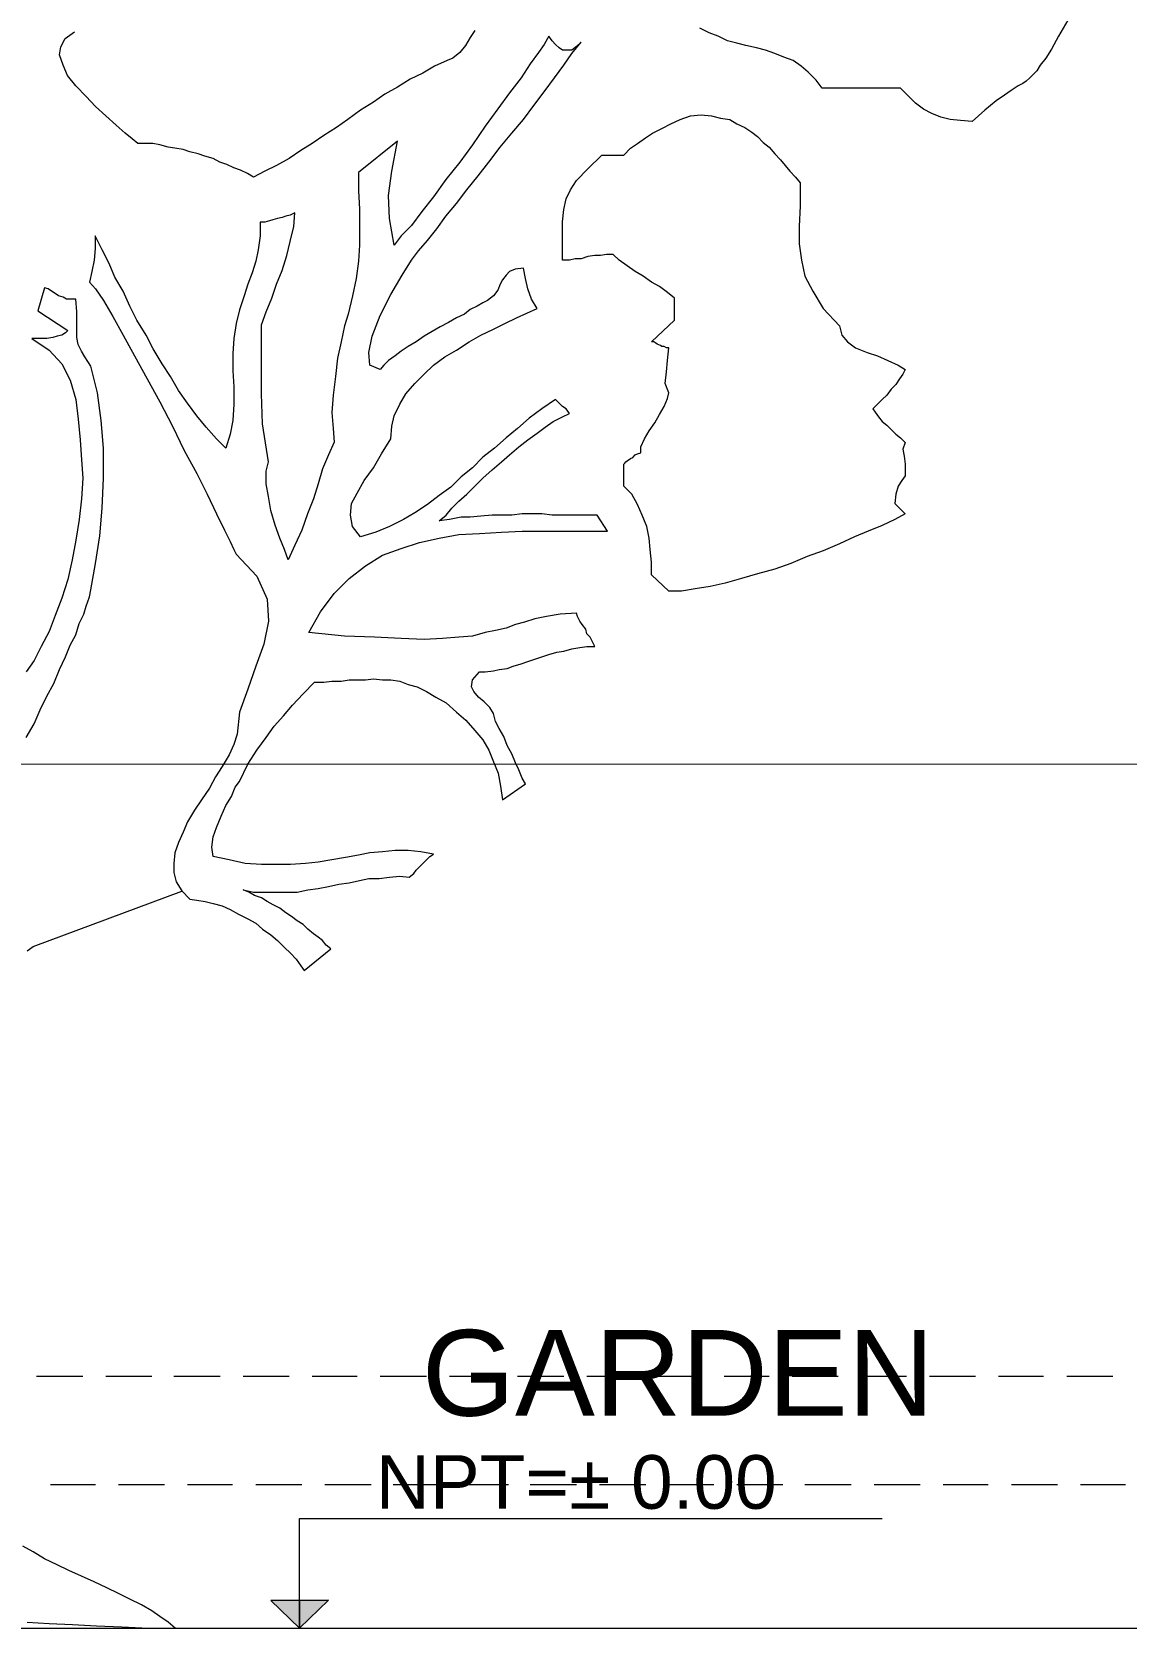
# Model space of a CAD drawing. Header units: metres. Extents: x 14 to 155, y 0 to 125.
# Drawn here: x 20.023 to 21.541, y 50.065 to 52.28 of the extents above; entities that cross this region are included whole.
import ezdxf

# ---------------------------------------------------------------- set-up
doc = ezdxf.new("R2010")
doc.units = ezdxf.units.M
doc.layers.add('PDF3_Geometry', color=9, linetype='Continuous', true_color=0x808080)
doc.layers.add('PDF_Geometry', color=7, linetype='Continuous', true_color=0xc0c0c0)
doc.layers.add('PDF3_Solid Fills', color=7, linetype='Continuous')
doc.layers.add('PDF3_Text', color=255, linetype='Continuous')
doc.styles.add('PDF Arial', font='arial.ttf')

msp = doc.modelspace()

# ---------------------------------------------------------------- linework, layer by layer
at = {"layer": 'PDF3_Geometry', "color": 0, "lineweight": 0}
for points in [[(20.2419, 51.0764), (20.2515, 51.0748), (20.2628, 51.0732), (20.2739, 51.0701), (20.2868, 51.0669), (20.2979, 51.062), (20.3092, 51.0556), (20.322, 51.0492), (20.3332, 51.0429), (20.3427, 51.0348), (20.354, 51.0268), (20.3635, 51.0188), (20.3732, 51.0092), (20.3812, 51.0012), (20.3891, 50.9932), (20.3956, 50.9836), (20.4004, 50.9772), (20.4372, 51.0076), (20.4308, 51.0124), (20.426, 51.0188), (20.4196, 51.0236), (20.4131, 51.0284), (20.4052, 51.0348), (20.3988, 51.0412), (20.3907, 51.0461), (20.3828, 51.0524), (20.3748, 51.0572), (20.3667, 51.0636), (20.3572, 51.0685), (20.3492, 51.0732), (20.3411, 51.078), (20.3316, 51.0812), (20.3236, 51.086), (20.3155, 51.0893), (20.33, 51.086), (20.346, 51.086), (20.3603, 51.086), (20.3748, 51.086), (20.3907, 51.086), (20.4052, 51.0893), (20.4196, 51.0909), (20.4339, 51.0941), (20.4484, 51.0972), (20.4628, 51.0988), (20.4772, 51.102), (20.49, 51.1052), (20.5044, 51.1052), (20.5188, 51.1068), (20.5332, 51.1084), (20.546, 51.1068), (20.5525, 51.1117), (20.5556, 51.1165), (20.5604, 51.1213), (20.5636, 51.1244), (20.5668, 51.1276), (20.57, 51.1308), (20.5748, 51.1357), (20.5796, 51.1389), (20.562, 51.1421), (20.5444, 51.1437), (20.5268, 51.1437), (20.5092, 51.1421), (20.4916, 51.1405), (20.4756, 51.1373), (20.4579, 51.1341), (20.4388, 51.1308), (20.4196, 51.1276), (20.402, 51.126), (20.3812, 51.1244), (20.3619, 51.1244), (20.3411, 51.1244), (20.3187, 51.126), (20.2963, 51.1308), (20.2739, 51.1357), (20.2723, 51.1484), (20.2739, 51.1629), (20.2788, 51.1756), (20.2852, 51.1916), (20.2915, 51.2061), (20.2996, 51.2188), (20.3044, 51.2317), (20.3107, 51.2397), (20.322, 51.2637), (20.3347, 51.2829), (20.3476, 51.3005), (20.3587, 51.3164), (20.3716, 51.3309), (20.3843, 51.3453), (20.3988, 51.3613), (20.4148, 51.3773), (20.4276, 51.3773), (20.4388, 51.3789), (20.4516, 51.3789), (20.4628, 51.3805), (20.474, 51.3805), (20.4852, 51.3805), (20.4964, 51.3821), (20.5092, 51.3805), (20.5204, 51.3805), (20.5332, 51.3789), (20.5444, 51.3741), (20.5572, 51.3709), (20.57, 51.3645), (20.5828, 51.3565), (20.5972, 51.3485), (20.6116, 51.3357), (20.6244, 51.3245), (20.6372, 51.3101), (20.6484, 51.2973), (20.6564, 51.2829), (20.6628, 51.2669), (20.6693, 51.2509), (20.6725, 51.2333), (20.6756, 51.2141), (20.7076, 51.2365), (20.7028, 51.2444), (20.698, 51.2557), (20.6933, 51.2653), (20.6884, 51.2781), (20.682, 51.2893), (20.6772, 51.3021), (20.6709, 51.3133), (20.666, 51.3229), (20.6628, 51.3341), (20.658, 51.3421), (20.65, 51.3501), (20.642, 51.3565), (20.6356, 51.3645), (20.6324, 51.3709), (20.634, 51.3805), (20.6436, 51.3917), (20.6516, 51.3917), (20.6628, 51.3933), (20.6709, 51.3949), (20.682, 51.3965), (20.6901, 51.3997), (20.7012, 51.4029), (20.7108, 51.4061), (20.7204, 51.4094), (20.73, 51.4126), (20.7397, 51.4157), (20.7508, 51.4189), (20.7605, 51.4205), (20.7716, 51.4237), (20.7829, 51.4253), (20.7924, 51.4269), (20.8036, 51.4269), (20.8004, 51.4334), (20.7972, 51.4397), (20.7924, 51.4445), (20.7909, 51.4509), (20.7861, 51.4574), (20.7829, 51.4621), (20.7796, 51.4685), (20.778, 51.4733), (20.7556, 51.4717), (20.7365, 51.4685), (20.7204, 51.4653), (20.706, 51.4606), (20.6933, 51.4574), (20.6804, 51.4525), (20.666, 51.4493), (20.6516, 51.4461), (20.634, 51.4413), (20.6148, 51.4397), (20.5924, 51.4381), (20.5668, 51.4365), (20.5348, 51.4381), (20.498, 51.4397), (20.4563, 51.4413), (20.4067, 51.4461), (20.4228, 51.4749), (20.442, 51.5005), (20.4628, 51.5213), (20.4852, 51.5389), (20.5092, 51.5534), (20.5348, 51.5629), (20.5604, 51.571), (20.5876, 51.5774), (20.6148, 51.5821), (20.6436, 51.5837), (20.674, 51.5853), (20.7028, 51.5869), (20.7332, 51.5869), (20.7621, 51.5869), (20.7924, 51.5869), (20.8212, 51.5869), (20.8069, 51.6093), (20.7956, 51.6093), (20.7829, 51.6093), (20.77, 51.6093), (20.7572, 51.6093), (20.7444, 51.6093), (20.73, 51.6109), (20.7173, 51.6109), (20.7028, 51.6109), (20.6884, 51.6093), (20.6756, 51.6093), (20.6612, 51.6093), (20.6452, 51.6077), (20.6308, 51.6061), (20.618, 51.6061), (20.602, 51.603), (20.5876, 51.6014), (20.5972, 51.6093), (20.6052, 51.619), (20.6148, 51.6286), (20.626, 51.6381), (20.6372, 51.6494), (20.6484, 51.6605), (20.6612, 51.6718), (20.674, 51.6829), (20.6852, 51.6926), (20.698, 51.7038), (20.7108, 51.7134), (20.7236, 51.723), (20.7348, 51.731), (20.746, 51.739), (20.7588, 51.7454), (20.7684, 51.7502), (20.7637, 51.7566), (20.7588, 51.7598), (20.754, 51.7646), (20.7492, 51.7694), (20.73, 51.7566), (20.7124, 51.7438), (20.6964, 51.7293), (20.6804, 51.7166), (20.6644, 51.7022), (20.6484, 51.6894), (20.634, 51.675), (20.618, 51.6622), (20.6036, 51.6478), (20.5876, 51.6365), (20.5716, 51.6238), (20.554, 51.6125), (20.538, 51.603), (20.5188, 51.5934), (20.4996, 51.5853), (20.4787, 51.579), (20.4676, 51.5934), (20.4644, 51.6093), (20.466, 51.6254), (20.474, 51.6398), (20.4836, 51.6573), (20.4964, 51.675), (20.5076, 51.6942), (20.5204, 51.715), (20.522, 51.7326), (20.5251, 51.747), (20.5332, 51.763), (20.5412, 51.7774), (20.554, 51.7918), (20.5668, 51.8046), (20.5796, 51.8174), (20.5955, 51.8286), (20.6116, 51.8382), (20.6292, 51.8494), (20.6452, 51.859), (20.6628, 51.867), (20.6788, 51.875), (20.6948, 51.883), (20.7092, 51.8894), (20.7236, 51.8959), (20.7156, 51.9086), (20.7108, 51.923), (20.7076, 51.9375), (20.7044, 51.9518), (20.6932, 51.9502), (20.6852, 51.947), (20.6804, 51.9423), (20.6756, 51.9358), (20.6724, 51.9294), (20.6692, 51.9214), (20.6628, 51.9134), (20.6548, 51.907), (20.6484, 51.9038), (20.6404, 51.899), (20.6308, 51.8943), (20.6228, 51.8878), (20.6116, 51.883), (20.6004, 51.8766), (20.5892, 51.8703), (20.578, 51.8638), (20.5668, 51.8574), (20.5556, 51.8494), (20.5444, 51.843), (20.5348, 51.8366), (20.5267, 51.8302), (20.5172, 51.8238), (20.5108, 51.8174), (20.506, 51.811), (20.4916, 51.8174), (20.49, 51.835), (20.4948, 51.8574), (20.506, 51.8862), (20.5204, 51.9151), (20.5364, 51.9423), (20.5491, 51.9631), (20.5588, 51.9758), (20.5715, 51.9903), (20.5844, 52.0063), (20.5971, 52.0238), (20.6116, 52.0414), (20.626, 52.0607), (20.6419, 52.0799), (20.6564, 52.0991), (20.6724, 52.1198), (20.6884, 52.139), (20.7044, 52.1583), (20.7188, 52.1775), (20.7332, 52.1967), (20.7476, 52.2159), (20.7604, 52.2335), (20.7716, 52.2495), (20.7844, 52.2655), (20.778, 52.2592), (20.7716, 52.2543), (20.7652, 52.2543), (20.7588, 52.2543), (20.754, 52.2575), (20.7492, 52.2623), (20.7444, 52.2671), (20.7396, 52.2735), (20.738, 52.2703), (20.7332, 52.2623), (20.7252, 52.2511), (20.714, 52.2351), (20.7012, 52.2159), (20.6852, 52.1951), (20.6692, 52.1727), (20.6516, 52.1487), (20.634, 52.1231), (20.6164, 52.0991), (20.5971, 52.075), (20.5796, 52.051), (20.5636, 52.0303), (20.5491, 52.0111), (20.5348, 51.9966), (20.5251, 51.9839), (20.5188, 52.0206), (20.5172, 52.0527), (20.5219, 52.0863), (20.53, 52.1279), (20.4755, 52.0847), (20.4755, 52.0591), (20.4771, 52.0335), (20.4771, 52.0095), (20.4771, 51.9839), (20.4755, 51.9615), (20.4724, 51.9375), (20.4676, 51.9134), (20.4612, 51.8878), (20.4563, 51.8718), (20.4515, 51.8494), (20.4468, 51.827), (20.4436, 51.8014), (20.4404, 51.7757), (20.4388, 51.7517), (20.4404, 51.7293), (20.442, 51.7102), (20.4339, 51.6926), (20.426, 51.6734), (20.4196, 51.6525), (20.4131, 51.6317), (20.4051, 51.6109), (20.3972, 51.5885), (20.3875, 51.5677), (20.378, 51.5469), (20.3732, 51.5613), (20.3667, 51.5774), (20.3603, 51.595), (20.354, 51.6158), (20.3508, 51.6349), (20.3476, 51.6525), (20.3476, 51.6702), (20.3508, 51.6829), (20.3427, 51.7358), (20.3411, 51.7774), (20.3411, 51.819), (20.3411, 51.8734), (20.3476, 51.891), (20.3555, 51.9102), (20.3619, 51.9294), (20.37, 51.9486), (20.3763, 51.9694), (20.3811, 51.9887), (20.3859, 52.0095), (20.3875, 52.0286), (20.3811, 52.0254), (20.3748, 52.0238), (20.37, 52.0222), (20.3635, 52.0206), (20.3571, 52.019), (20.3523, 52.0174), (20.346, 52.0158), (20.3395, 52.0158), (20.3395, 51.9966), (20.3363, 51.9774), (20.3331, 51.9615), (20.3283, 51.9454), (20.322, 51.9294), (20.3171, 51.9134), (20.3107, 51.8942), (20.3059, 51.875), (20.3028, 51.8542), (20.3012, 51.8334), (20.3012, 51.8094), (20.3028, 51.787), (20.3028, 51.763), (20.3012, 51.7406), (20.2979, 51.7214), (20.2915, 51.7021), (20.2788, 51.715), (20.2643, 51.731), (20.2515, 51.747), (20.2387, 51.7646), (20.2259, 51.7822), (20.2147, 51.8014), (20.2035, 51.819), (20.1907, 51.8398), (20.1811, 51.859), (20.1683, 51.8798), (20.1587, 51.899), (20.1491, 51.9198), (20.1378, 51.9391), (20.1299, 51.9582), (20.1203, 51.9774), (20.1106, 51.9966), (20.1106, 51.979), (20.1091, 51.9631), (20.1059, 51.947), (20.1027, 51.9326), (20.1107, 51.923), (20.1219, 51.907), (20.1347, 51.8846), (20.1491, 51.859), (20.1651, 51.8302), (20.1827, 51.7981), (20.2003, 51.7662), (20.2179, 51.7326), (20.2339, 51.699), (20.2515, 51.667), (20.2659, 51.6381), (20.2788, 51.6109), (20.2899, 51.5885), (20.2979, 51.5726), (20.3028, 51.5613), (20.306, 51.5549), (20.3347, 51.5246), (20.3492, 51.4925), (20.3508, 51.4621), (20.3443, 51.4301), (20.3331, 51.3997), (20.322, 51.3677), (20.3107, 51.3357), (20.3076, 51.3053), (20.3028, 51.2908), (20.2963, 51.2765), (20.2867, 51.2605), (20.2772, 51.246), (20.2691, 51.2301), (20.258, 51.2141), (20.2483, 51.1996), (20.2387, 51.1837), (20.2324, 51.1692), (20.2259, 51.1548), (20.2211, 51.1405), (20.2195, 51.126), (20.2195, 51.1133), (20.2227, 51.1004), (20.2307, 51.0877)], [(20.394, 50.065), (20.434, 50.1035), (20.3539, 50.1034)], [(20.354, 50.1034), (20.434, 50.1035), (20.394, 50.065)]]:
    msp.add_lwpolyline(points, close=True, dxfattribs=at)
for points in [[(20.0147, 51.3005), (20.0259, 51.3196), (20.0339, 51.3388), (20.0435, 51.3581), (20.0531, 51.3757), (20.0611, 51.3949), (20.0691, 51.4125), (20.0755, 51.4285), (20.0835, 51.4429), (20.0883, 51.4589), (20.0947, 51.4717), (20.0979, 51.4829), (20.1027, 51.4957), (20.1043, 51.5053), (20.1107, 51.5421), (20.1171, 51.5805), (20.1203, 51.619), (20.1219, 51.6605), (20.1219, 51.7021), (20.1187, 51.7406), (20.1138, 51.7789), (20.1043, 51.8158), (20.0963, 51.8286), (20.0914, 51.8366), (20.0867, 51.8461), (20.0851, 51.8558), (20.0851, 51.8654), (20.0851, 51.8766), (20.0851, 51.891), (20.0835, 51.9086), (20.0771, 51.9086), (20.0707, 51.9086), (20.0658, 51.9118), (20.0595, 51.9134), (20.0547, 51.9165), (20.0499, 51.9198), (20.0451, 51.923), (20.0402, 51.9246), (20.0307, 51.8925), (20.0723, 51.8654), (20.0691, 51.8622), (20.0642, 51.859), (20.0579, 51.8574), (20.0515, 51.8558), (20.0434, 51.8542), (20.0371, 51.8542), (20.0291, 51.8542), (20.0226, 51.8542), (20.0467, 51.8382), (20.0642, 51.8189), (20.0755, 51.7965), (20.0835, 51.7694), (20.0867, 51.7422), (20.0898, 51.7134), (20.0914, 51.6861), (20.0931, 51.6605), (20.0914, 51.6317), (20.0883, 51.6029), (20.0835, 51.5742), (20.0787, 51.5469), (20.0723, 51.5197), (20.0643, 51.4941), (20.0547, 51.4701), (20.0467, 51.4477), (20.0355, 51.4269), (20.0259, 51.4076), (20.0147, 51.3917)], [(20.0163, 51.0044), (20.0242, 51.0108), (20.2307, 51.0876)], [(20.0931, 50.4139), (20.029, 50.4139)], [(20.1891, 50.4139), (20.1251, 50.4139)], [(20.2836, 50.4139), (20.2196, 50.4139)], [(20.3796, 50.4139), (20.3156, 50.4139)], [(20.474, 50.4139), (20.4116, 50.4139)], [(20.57, 50.4139), (20.506, 50.4139)], [(20.6644, 50.4139), (20.602, 50.4139)], [(20.7604, 50.4139), (20.6964, 50.4139)], [(20.8548, 50.4139), (20.7924, 50.4139)], [(20.9509, 50.4139), (20.8869, 50.4139)], [(21.0453, 50.4139), (20.9829, 50.4139)], [(21.1413, 50.4139), (21.0773, 50.4139)], [(21.2358, 50.4139), (21.1733, 50.4139)], [(21.3318, 50.4139), (21.2677, 50.4139)], [(21.4262, 50.4139), (21.3637, 50.4139)], [(21.5223, 50.4139), (21.4582, 50.4139)], [(20.1107, 50.2635), (20.0483, 50.2635)], [(20.2067, 50.2635), (20.1427, 50.2635)], [(20.3011, 50.2635), (20.2387, 50.2635)], [(20.3972, 50.2635), (20.3332, 50.2635)], [(20.4932, 50.2635), (20.4292, 50.2635)], [(20.5876, 50.2635), (20.5236, 50.2635)], [(20.6836, 50.2635), (20.6196, 50.2635)], [(20.7781, 50.2635), (20.714, 50.2635)], [(20.8741, 50.2635), (20.81, 50.2635)], [(20.9685, 50.2635), (20.9044, 50.2635)], [(21.0645, 50.2635), (21.0004, 50.2635)], [(21.159, 50.2635), (21.0949, 50.2635)], [(21.255, 50.2635), (21.1909, 50.2635)], [(21.3494, 50.2635), (21.287, 50.2635)], [(21.4454, 50.2635), (21.3814, 50.2635)], [(21.5398, 50.2635), (21.4774, 50.2635)], [(20.394, 50.1035), (20.394, 50.065), (20.3939, 50.2171), (21.2021, 50.2171)], [(20.0163, 50.073), (20.0467, 50.0714), (20.0788, 50.0698), (20.1123, 50.0682), (20.1476, 50.0666), (20.1843, 50.065), (20.2212, 50.065), (20.2116, 50.073), (20.2003, 50.0809), (20.1892, 50.089), (20.1748, 50.097), (20.1587, 50.1049), (20.1428, 50.113), (20.1268, 50.121), (20.1091, 50.1289), (20.0915, 50.137), (20.074, 50.145), (20.0579, 50.1529), (20.0403, 50.161), (20.0243, 50.1706), (20.0099, 50.1786)]]:
    msp.add_lwpolyline(points, dxfattribs=at)
at = {"layer": 'PDF3_Geometry', "color": 0, "lineweight": 5}
for points in [[(19.2753, 51.2636), (27.6708, 51.2639)], [(18.4512, 50.0649), (25.6703, 50.0652), (25.6703, 50.2637), (30.4714, 50.2639), (30.4714, 50.4143), (37.0713, 50.4145), (49.4724, 50.0661), (50.6934, 50.0662)]]:
    msp.add_lwpolyline(points, dxfattribs=at)
at = {"layer": 'PDF3_Solid Fills', "color": 0, "transparency": 33554559}
msp.add_solid([(20.354, 50.1034), (20.394, 50.065), (20.434, 50.1035)], dxfattribs=at)
at = {"layer": 'PDF_Geometry', "color": 0, "lineweight": 0}
for points in [[(21.4597, 52.2959), (21.4469, 52.2735), (21.4373, 52.2559), (21.4293, 52.2431), (21.4213, 52.2335), (21.4166, 52.2255), (21.4117, 52.2207), (21.4069, 52.2159), (21.4021, 52.2111), (21.3973, 52.2079), (21.3909, 52.2047), (21.3813, 52.1983), (21.3718, 52.1919), (21.3605, 52.1839), (21.3445, 52.171), (21.3269, 52.1551), (21.3109, 52.1567), (21.2965, 52.1583), (21.2837, 52.1615), (21.2709, 52.1663), (21.2597, 52.1726), (21.2485, 52.1807), (21.2389, 52.1903), (21.2277, 52.2015), (21.1189, 52.2015), (21.1108, 52.2127), (21.0997, 52.2239), (21.09, 52.2319), (21.0789, 52.2399), (21.066, 52.2447), (21.0533, 52.2495), (21.0404, 52.2543), (21.0277, 52.2575), (21.0132, 52.2607), (21.0004, 52.2638), (20.9876, 52.2671), (20.9748, 52.2735), (20.962, 52.2783), (20.9492, 52.2847)], [(20.6372, 52.2815), (20.6307, 52.2719), (20.6243, 52.2606), (20.6164, 52.2511), (20.6067, 52.2431), (20.5987, 52.2398), (20.5811, 52.2319), (20.5651, 52.2223), (20.5476, 52.2142), (20.5299, 52.2031), (20.5123, 52.1934), (20.4963, 52.1823), (20.4787, 52.171), (20.4611, 52.1583), (20.4451, 52.147), (20.4275, 52.1359), (20.4115, 52.1246), (20.3955, 52.115), (20.3795, 52.1038), (20.3619, 52.0942), (20.3459, 52.0863), (20.3299, 52.0782), (20.3219, 52.0831), (20.3122, 52.0878), (20.3027, 52.091), (20.2931, 52.0958), (20.2835, 52.099), (20.2739, 52.1038), (20.2626, 52.1071), (20.2531, 52.1103), (20.2418, 52.1134), (20.2323, 52.1166), (20.221, 52.1182), (20.2115, 52.1198), (20.2003, 52.123), (20.1906, 52.1246), (20.1795, 52.1246), (20.1698, 52.1246), (20.1619, 52.1311), (20.1522, 52.139), (20.1395, 52.1502), (20.125, 52.163), (20.1107, 52.1759), (20.0978, 52.1902), (20.0834, 52.2047), (20.0722, 52.219), (20.0659, 52.2334), (20.061, 52.2479), (20.0627, 52.259), (20.069, 52.2703), (20.0818, 52.2798)]]:
    msp.add_lwpolyline(points, dxfattribs=at)
msp.add_lwpolyline([(21.2341, 51.611), (21.2197, 51.603), (21.2021, 51.5949), (21.1829, 51.587), (21.1637, 51.579), (21.1429, 51.5693), (21.1205, 51.5598), (21.0981, 51.5517), (21.0757, 51.5421), (21.0533, 51.5342), (21.0293, 51.5277), (21.0069, 51.5213), (20.9845, 51.5149), (20.9636, 51.5102), (20.9428, 51.5069), (20.9236, 51.5037), (20.9061, 51.5037), (20.8821, 51.5261), (20.8821, 51.5437), (20.8805, 51.5613), (20.8789, 51.5774), (20.8756, 51.5933), (20.8692, 51.6093), (20.8629, 51.6238), (20.8549, 51.6381), (20.8436, 51.6494), (20.8436, 51.6798), (20.8452, 51.6813), (20.8468, 51.6829), (20.8484, 51.6845), (20.8532, 51.6877), (20.8565, 51.6893), (20.8597, 51.6926), (20.8628, 51.6942), (20.8676, 51.6958), (20.8676, 51.7038), (20.8724, 51.715), (20.8789, 51.7262), (20.8868, 51.7374), (20.8932, 51.7486), (20.8996, 51.7597), (20.9045, 51.771), (20.9061, 51.7789), (20.9013, 51.7918), (20.9029, 51.8078), (20.9045, 51.8238), (20.9061, 51.8414), (20.9029, 51.8414), (20.8996, 51.843), (20.8964, 51.843), (20.8948, 51.8446), (20.89, 51.8462), (20.8884, 51.8478), (20.8852, 51.8494), (20.8821, 51.8494), (20.914, 51.8798), (20.914, 51.9102), (20.9045, 51.9182), (20.8932, 51.9262), (20.8821, 51.9326), (20.8708, 51.9406), (20.8597, 51.947), (20.8484, 51.955), (20.8372, 51.963), (20.8292, 51.971), (20.8196, 51.971), (20.8116, 51.9695), (20.8036, 51.9695), (20.794, 51.9679), (20.7844, 51.9646), (20.7764, 51.9646), (20.7684, 51.963), (20.7588, 51.963), (20.7588, 51.9935), (20.7588, 52.0159), (20.7604, 52.0334), (20.7636, 52.0478), (20.77, 52.0607), (20.778, 52.0734), (20.794, 52.0895), (20.8132, 52.1087), (20.8436, 52.1087), (20.8532, 52.1182), (20.8628, 52.1246), (20.874, 52.1327), (20.8836, 52.1391), (20.8964, 52.1454), (20.9092, 52.1519), (20.922, 52.1583), (20.9364, 52.1631), (20.9509, 52.1647), (20.9652, 52.1631), (20.9781, 52.1599), (20.9908, 52.1583), (21.0005, 52.1519), (21.0116, 52.147), (21.0213, 52.1407), (21.0292, 52.1343), (21.0372, 52.1262), (21.0453, 52.1198), (21.0532, 52.1103), (21.0612, 52.1022), (21.0677, 52.0942), (21.0741, 52.0863), (21.082, 52.0782), (21.0885, 52.0702), (21.0885, 52.0383), (21.0869, 52.0094), (21.0869, 51.9854), (21.0901, 51.963), (21.0949, 51.9406), (21.106, 51.9198), (21.1205, 51.8958), (21.1429, 51.8718), (21.1461, 51.859), (21.1541, 51.8494), (21.1653, 51.8414), (21.1813, 51.835), (21.1957, 51.8302), (21.2101, 51.8238), (21.2245, 51.8174), (21.2341, 51.811), (21.2309, 51.8046), (21.2261, 51.7982), (21.2213, 51.7902), (21.2149, 51.7838), (21.2085, 51.7758), (21.2021, 51.7694), (21.1957, 51.763), (21.1893, 51.7566), (21.1925, 51.7518), (21.1973, 51.7454), (21.2021, 51.739), (21.2085, 51.7341), (21.2149, 51.7278), (21.2213, 51.7214), (21.2277, 51.7166), (21.2341, 51.7101), (21.2309, 51.7006), (21.2325, 51.6909), (21.2341, 51.6798), (21.2341, 51.6637), (21.2293, 51.6574), (21.2246, 51.6494), (21.2213, 51.6381), (21.2197, 51.6254)], close=True, dxfattribs=at)

# ---------------------------------------------------------------- texts
at = {"layer": 'PDF3_Text', "color": 0, "attachment_point": 7, "rotation": 0.0022, "style": 'PDF Arial'}
for s, insert, char_height in [('GARDEN', (20.5636, 50.3579), 0.11895), ('NPT=± 0.00', (20.4996, 50.2294), 0.07435)]:
    msp.add_mtext(s, dxfattribs=dict(at, insert=insert, char_height=char_height))

doc.saveas('drawing.dxf')
